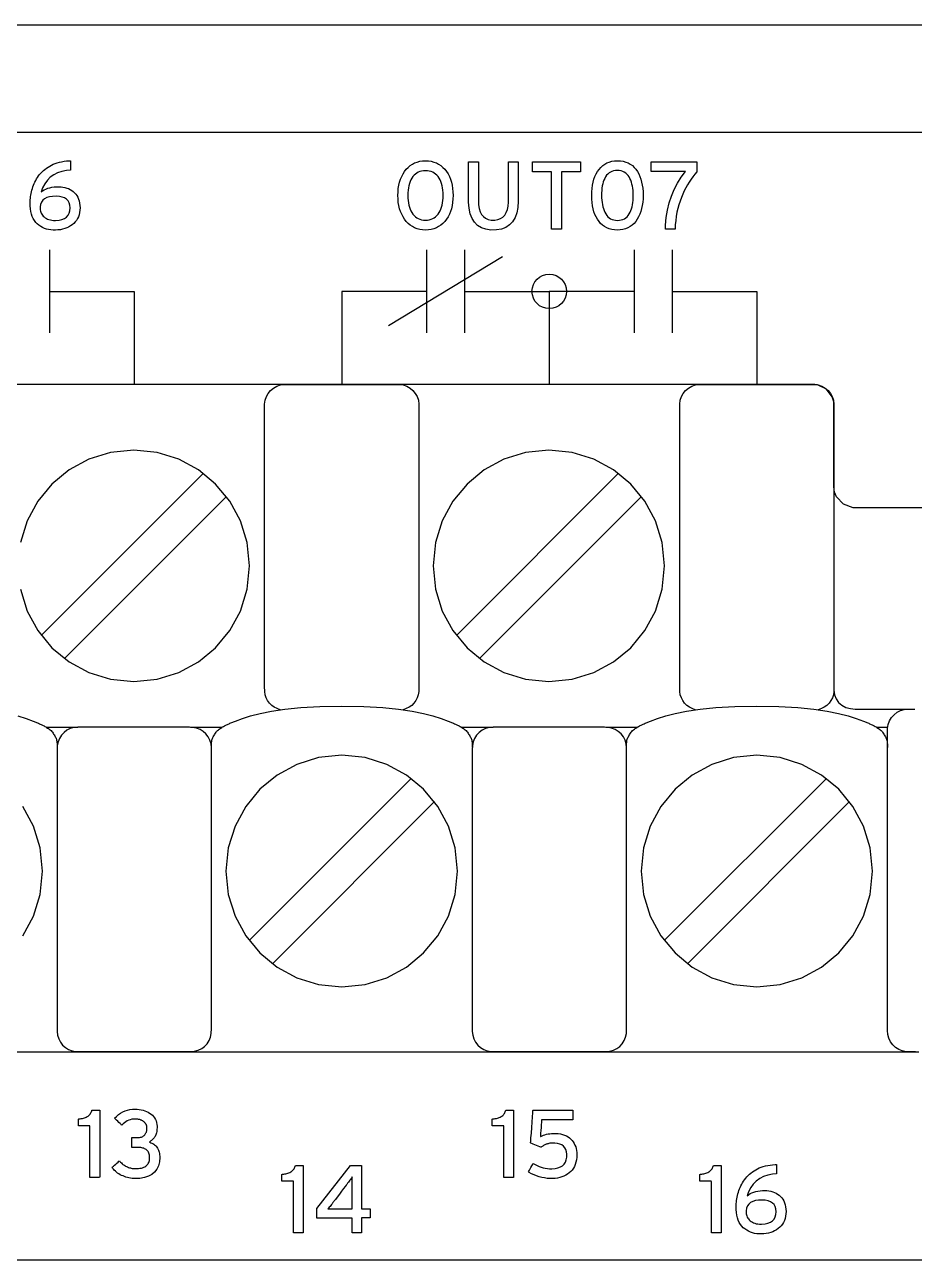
# Model space of a CAD drawing. Extents: x 1 to 47.7, y 0.2 to 35.
# Drawn here: x 30.313 to 31.599, y 13.33 to 15.115 of the extents above; entities that cross this region are included whole.
import ezdxf

# ---------------------------------------------------------------- set-up
doc = ezdxf.new("R2010")
doc.units = 0
doc.header["$MEASUREMENT"] = 0
doc.layers.add('8_0_____DWG', color=7, linetype='CONTINUOUS')

msp = doc.modelspace()

# ---------------------------------------------------------------- linework, layer by layer
at = {"layer": '8_0_____DWG'}
for points in [[(29.0528, 15.1152), (29.1313, 15.1152), (29.2105, 15.1152), (29.2904, 15.1152), (29.371, 15.1152), (29.4523, 15.1152), (29.5343, 15.1152), (29.617, 15.1152), (29.7003, 15.1152), (29.7842, 15.1152), (29.8687, 15.1152), (29.9539, 15.1152), (30.0397, 15.1152), (30.126, 15.1152), (30.2129, 15.1152), (30.3004, 15.1152), (30.3884, 15.1152), (30.5661, 15.1152), (30.7458, 15.1152), (30.9275, 15.1152), (31.111, 15.1152), (31.2963, 15.1152), (31.4833, 15.1152), (31.6718, 15.1152)], [(28.9854, 14.9598), (29.0998, 14.9598), (29.2156, 14.9598), (29.3328, 14.9598), (29.4512, 14.9598), (29.5708, 14.9598), (29.6916, 14.9598), (29.8135, 14.9598), (29.9364, 14.9598), (30.0602, 14.9598), (30.3105, 14.9598), (30.5639, 14.9598), (30.8198, 14.9598), (31.0777, 14.9598), (31.3372, 14.9598), (31.8587, 14.9598)], [(31.0884, 14.9028), (31.0884, 14.8199), (31.0743, 14.8199), (31.0743, 14.9028), (31.0469, 14.9028), (31.0469, 14.9171), (31.1159, 14.9171), (31.1159, 14.9028), (31.0884, 14.9028)], [(30.3484, 14.7899), (30.3484, 14.6699)], [(30.8934, 14.7899), (30.8934, 14.6699)], [(30.9484, 14.7899), (30.9484, 14.6699)], [(31.1934, 14.7899), (31.1934, 14.6699)], [(31.2484, 14.7899), (31.2484, 14.6699)], [(31.0034, 14.7799), (30.8384, 14.6799)], [(30.3484, 14.7299), (30.4709, 14.7299), (30.4709, 14.5953)], [(30.8934, 14.7299), (30.7709, 14.7299), (30.7709, 14.5953)], [(30.9484, 14.7299), (31.0709, 14.7299), (31.0709, 14.5953)], [(31.1934, 14.7299), (31.0709, 14.7299), (31.0709, 14.5953)], [(31.2484, 14.7299), (31.3709, 14.7299), (31.3709, 14.5953)], [(31.4823, 14.4473), (31.4823, 14.4493), (31.4823, 14.455), (31.4823, 14.4638), (31.4823, 14.4748), (31.4823, 14.5284), (31.4823, 14.5515), (31.4823, 14.5596), (31.4823, 14.5647), (31.482, 14.5705), (31.48, 14.5774), (31.4714, 14.5886), (31.4584, 14.5947), (31.4547, 14.5952), (31.4527, 14.5953), (31.4503, 14.5953), (31.4456, 14.5953), (31.4381, 14.5953), (31.4279, 14.5953), (31.4151, 14.5953), (31.3998, 14.5953), (31.3819, 14.5953), (31.3616, 14.5953), (31.339, 14.5953), (31.3139, 14.5953), (31.2866, 14.5953), (31.2571, 14.5953), (31.2254, 14.5953), (31.1916, 14.5953), (31.1557, 14.5953), (31.1178, 14.5953), (31.078, 14.5953), (30.9927, 14.5953), (30.9003, 14.5953), (30.8012, 14.5953), (30.6958, 14.5953), (30.5847, 14.5953), (30.4683, 14.5953), (30.3469, 14.5953), (30.2211, 14.5953)], [(30.6819, 14.1254), (30.6775, 14.1269), (30.6734, 14.1291), (30.6697, 14.1317), (30.6665, 14.1349), (30.6638, 14.1386), (30.6618, 14.1426), (30.6603, 14.147), (30.6596, 14.1516), (30.6595, 14.1591), (30.6595, 14.1913), (30.6595, 14.2454), (30.6595, 14.3131), (30.6595, 14.3861), (30.6595, 14.4561), (30.6595, 14.5149), (30.6595, 14.5543), (30.6595, 14.567), (30.6602, 14.5726), (30.662, 14.5778), (30.6646, 14.5825), (30.668, 14.5866), (30.6722, 14.5901), (30.677, 14.5927), (30.6822, 14.5946), (30.6879, 14.5954), (30.6928, 14.5954), (30.707, 14.5954), (30.7293, 14.5954), (30.7565, 14.5954), (30.7854, 14.5954), (30.8126, 14.5954), (30.8349, 14.5954), (30.8491, 14.5954), (30.8541, 14.5954), (30.8597, 14.5946), (30.865, 14.5927), (30.8697, 14.5901), (30.8739, 14.5866), (30.8773, 14.5825), (30.8799, 14.5778), (30.8817, 14.5726), (30.8824, 14.567), (30.8824, 14.5543), (30.8824, 14.5149), (30.8824, 14.4561), (30.8824, 14.3861), (30.8824, 14.3131), (30.8824, 14.2454), (30.8824, 14.1913), (30.8824, 14.1591), (30.8823, 14.1516), (30.8816, 14.1469), (30.8801, 14.1426), (30.878, 14.1385), (30.8753, 14.1349), (30.8721, 14.1317), (30.8683, 14.129), (30.8642, 14.1269), (30.8597, 14.1254)], [(31.2819, 14.1254), (31.2775, 14.1269), (31.2734, 14.1291), (31.2697, 14.1317), (31.2665, 14.1349), (31.2638, 14.1386), (31.2618, 14.1426), (31.2603, 14.147), (31.2596, 14.1516), (31.2595, 14.1591), (31.2595, 14.1913), (31.2595, 14.2454), (31.2595, 14.3131), (31.2595, 14.3861), (31.2595, 14.4561), (31.2595, 14.5149), (31.2595, 14.5543), (31.2595, 14.567), (31.2602, 14.5726), (31.262, 14.5778), (31.2646, 14.5825), (31.268, 14.5866), (31.2722, 14.5901), (31.277, 14.5927), (31.2822, 14.5946), (31.2879, 14.5954), (31.2928, 14.5954), (31.307, 14.5954), (31.3293, 14.5954), (31.3565, 14.5954), (31.3854, 14.5954), (31.4126, 14.5954), (31.4349, 14.5954), (31.4491, 14.5954), (31.4541, 14.5954), (31.4597, 14.5946), (31.465, 14.5927), (31.4697, 14.5901), (31.4739, 14.5866), (31.4773, 14.5825), (31.4799, 14.5778), (31.4817, 14.5726), (31.4824, 14.567), (31.4824, 14.5543), (31.4824, 14.5149), (31.4824, 14.4561), (31.4824, 14.3861), (31.4824, 14.3131), (31.4824, 14.2454), (31.4824, 14.1913), (31.4824, 14.1591), (31.4823, 14.1516), (31.4816, 14.1469), (31.4801, 14.1426), (31.478, 14.1385), (31.4753, 14.1349), (31.4721, 14.1317), (31.4683, 14.129), (31.4642, 14.1269), (31.4597, 14.1254)], [(30.3064, 14.2994), (30.3162, 14.268), (30.3316, 14.2396), (30.352, 14.2149), (30.3768, 14.1945), (30.4052, 14.1791), (30.4367, 14.1694), (30.4704, 14.166), (30.5041, 14.1694), (30.5355, 14.1791), (30.5639, 14.1945), (30.5887, 14.2149), (30.6091, 14.2396), (30.6245, 14.268), (30.6343, 14.2994), (30.6377, 14.3331), (30.6343, 14.3668), (30.6245, 14.3982), (30.6091, 14.4266), (30.5887, 14.4514), (30.5639, 14.4719), (30.5355, 14.4873), (30.5041, 14.4971), (30.4704, 14.5005), (30.4367, 14.4971), (30.4052, 14.4873), (30.3768, 14.4719), (30.352, 14.4514), (30.3316, 14.4266), (30.3162, 14.3982), (30.3064, 14.3668)], [(30.3366, 14.2328), (30.5709, 14.4671)], [(30.9366, 14.2328), (31.1709, 14.4671)], [(31.6475, 14.4171), (31.5949, 14.4171), (31.5703, 14.4171), (31.5486, 14.4171), (31.531, 14.4171), (31.5188, 14.4171), (31.5134, 14.4171), (31.5101, 14.4172), (31.496, 14.4222), (31.4861, 14.4329), (31.4834, 14.4397), (31.4824, 14.4473)], [(30.37, 14.1994), (30.6043, 14.4337)], [(30.97, 14.1994), (31.2043, 14.4337)], [(31.4824, 14.1537), (31.4832, 14.1469), (31.4855, 14.141), (31.4892, 14.1359), (31.4939, 14.1318), (31.4997, 14.1288), (31.5062, 14.127), (31.5133, 14.1263), (31.5175, 14.1263), (31.5284, 14.1263), (31.5433, 14.1263), (31.5596, 14.1263), (31.5745, 14.1263), (31.5855, 14.1263), (31.5897, 14.1263)], [(30.5825, 14.0708), (30.5825, 14.0723), (30.5826, 14.0738), (30.5826, 14.0754), (30.5827, 14.077), (30.5828, 14.0786), (30.583, 14.0801), (30.5832, 14.0815), (30.5835, 14.0827), (30.5839, 14.0838), (30.5845, 14.0851), (30.5852, 14.0863), (30.586, 14.0876), (30.5868, 14.0889), (30.5876, 14.0901), (30.5884, 14.0914), (30.5893, 14.0927), (30.5901, 14.0939), (30.5913, 14.0951), (30.5926, 14.0961), (30.5939, 14.0971), (30.5951, 14.0981), (30.5964, 14.0989), (30.5976, 14.0997), (30.5988, 14.1005), (30.6001, 14.1012), (30.6013, 14.1019), (30.6025, 14.1025), (30.6036, 14.103), (30.6046, 14.1036), (30.6057, 14.1041), (30.6068, 14.1046), (30.608, 14.1051), (30.6093, 14.1057), (30.6108, 14.1063), (30.6172, 14.1088), (30.6274, 14.1126), (30.6392, 14.1164), (30.653, 14.1201), (30.6694, 14.1234), (30.6889, 14.1263), (30.7119, 14.1286), (30.7391, 14.13), (30.771, 14.1306), (30.8029, 14.13), (30.8301, 14.1286), (30.8531, 14.1263), (30.8726, 14.1234), (30.889, 14.1201), (30.9028, 14.1164), (30.9146, 14.1126), (30.9248, 14.1088), (30.9312, 14.1063), (30.9327, 14.1057), (30.934, 14.1051), (30.9352, 14.1046), (30.9363, 14.1041), (30.9374, 14.1036), (30.9384, 14.103), (30.9395, 14.1025), (30.9407, 14.1019), (30.9419, 14.1012), (30.9432, 14.1005), (30.9444, 14.0997), (30.9456, 14.0989), (30.9469, 14.0981), (30.9481, 14.0971), (30.9494, 14.0961), (30.9507, 14.0951), (30.9519, 14.0939), (30.9527, 14.0927), (30.9536, 14.0914), (30.9544, 14.0901), (30.9552, 14.0889), (30.956, 14.0876), (30.9568, 14.0863), (30.9575, 14.0851), (30.9581, 14.0838), (30.9585, 14.0827), (30.9588, 14.0815), (30.9591, 14.0801), (30.9593, 14.0786), (30.9594, 14.077), (30.9596, 14.0754), (30.9596, 14.0738), (30.9597, 14.0723), (30.9597, 14.0708)], [(31.1825, 14.0708), (31.1825, 14.0723), (31.1826, 14.0738), (31.1826, 14.0754), (31.1827, 14.077), (31.1828, 14.0786), (31.183, 14.0801), (31.1832, 14.0815), (31.1835, 14.0827), (31.1839, 14.0838), (31.1845, 14.0851), (31.1852, 14.0863), (31.186, 14.0876), (31.1868, 14.0889), (31.1876, 14.0901), (31.1884, 14.0914), (31.1893, 14.0927), (31.1901, 14.0939), (31.1913, 14.0951), (31.1926, 14.0961), (31.1939, 14.0971), (31.1951, 14.0981), (31.1964, 14.0989), (31.1976, 14.0997), (31.1989, 14.1005), (31.2001, 14.1012), (31.2013, 14.1019), (31.2025, 14.1025), (31.2036, 14.103), (31.2046, 14.1036), (31.2057, 14.1041), (31.2068, 14.1046), (31.208, 14.1051), (31.2093, 14.1057), (31.2108, 14.1063), (31.2172, 14.1088), (31.2274, 14.1126), (31.2392, 14.1164), (31.253, 14.1201), (31.2694, 14.1234), (31.2889, 14.1263), (31.3119, 14.1286), (31.3391, 14.13), (31.371, 14.1306), (31.4029, 14.13), (31.4301, 14.1286), (31.4531, 14.1263), (31.4726, 14.1234), (31.489, 14.1201), (31.5028, 14.1164), (31.5146, 14.1126), (31.5249, 14.1088), (31.5312, 14.1063), (31.5327, 14.1057), (31.534, 14.1051), (31.5352, 14.1046), (31.5363, 14.1041), (31.5374, 14.1036), (31.5384, 14.103), (31.5395, 14.1025), (31.5407, 14.1019), (31.5419, 14.1012), (31.5432, 14.1005), (31.5444, 14.0997), (31.5456, 14.0989), (31.5469, 14.0981), (31.5481, 14.0971), (31.5494, 14.0961), (31.5507, 14.0951), (31.5519, 14.0939), (31.5527, 14.0927), (31.5536, 14.0914), (31.5544, 14.0901), (31.5552, 14.0889), (31.556, 14.0876), (31.5568, 14.0863), (31.5575, 14.0851), (31.5581, 14.0838), (31.5585, 14.0827), (31.5588, 14.0815), (31.5591, 14.0801), (31.5593, 14.0786), (31.5594, 14.077), (31.5596, 14.0754), (31.5596, 14.0738), (31.5597, 14.0723), (31.5597, 14.0708)], [(31.6003, 13.6311), (31.5985, 13.6311), (31.5964, 13.6311), (31.5942, 13.6311), (31.5922, 13.6311), (31.5907, 13.6311), (31.5898, 13.6311), (31.5868, 13.6312), (31.5812, 13.6323), (31.5761, 13.6344), (31.5715, 13.6374), (31.5675, 13.6411), (31.5642, 13.6456), (31.5618, 13.6506), (31.5602, 13.6561), (31.5597, 13.662), (31.5597, 13.6786), (31.5597, 13.7227), (31.5597, 13.7859), (31.5597, 13.8596), (31.5597, 13.9355), (31.5597, 14.005), (31.5597, 14.0597), (31.5597, 14.0911), (31.5598, 14.0984), (31.5609, 14.1041), (31.5629, 14.1094), (31.5658, 14.1141), (31.5694, 14.1182), (31.5737, 14.1216), (31.5786, 14.1242), (31.584, 14.1258), (31.5897, 14.1263), (31.5901, 14.1263), (31.5914, 14.1263), (31.5932, 14.1263), (31.5953, 14.1263), (31.5975, 14.1263), (31.5995, 14.1263)], [(30.3028, 14.1164), (30.3146, 14.1126), (30.3248, 14.1088), (30.3312, 14.1063), (30.3327, 14.1057), (30.334, 14.1051), (30.3352, 14.1046), (30.3363, 14.1041), (30.3374, 14.1036), (30.3384, 14.103), (30.3395, 14.1025), (30.3407, 14.1019), (30.3419, 14.1012), (30.3431, 14.1005), (30.3444, 14.0997), (30.3456, 14.0989), (30.3469, 14.0981), (30.3481, 14.0971), (30.3494, 14.0961), (30.3507, 14.0951), (30.3519, 14.0939), (30.3527, 14.0927), (30.3536, 14.0914), (30.3544, 14.0901), (30.3552, 14.0889), (30.356, 14.0876), (30.3568, 14.0863), (30.3575, 14.0851), (30.3581, 14.0838), (30.3585, 14.0827), (30.3588, 14.0815), (30.3591, 14.0801), (30.3593, 14.0786), (30.3594, 14.077), (30.3595, 14.0754), (30.3596, 14.0738), (30.3597, 14.0723), (30.3597, 14.0708)], [(30.3441, 14.1), (30.3897, 14.1)], [(30.5525, 14.1), (30.5981, 14.1)], [(30.9441, 14.1), (30.9897, 14.1)], [(31.1525, 14.1), (31.1981, 14.1)], [(31.5439, 14.1), (31.5597, 14.1)], [(30.6372, 13.7918), (30.8715, 14.0261)], [(31.2372, 13.7918), (31.4715, 14.0261)], [(30.3098, 13.7986), (30.3252, 13.827), (30.3349, 13.8584), (30.3383, 13.8921), (30.3349, 13.9258), (30.3252, 13.9572), (30.3098, 13.9856)], [(30.6707, 13.7584), (30.9049, 13.9927)], [(31.2707, 13.7584), (31.5049, 13.9927)], [(28.9885, 13.6311), (29.2798, 13.6311), (29.5711, 13.6311), (29.8589, 13.6311), (30.0003, 13.6311), (30.1395, 13.6311), (30.276, 13.6311), (30.4094, 13.6311), (30.5393, 13.6311), (30.6651, 13.6311), (30.7865, 13.6311), (30.9029, 13.6311), (31.0141, 13.6311), (31.1194, 13.6311), (31.2185, 13.6311), (31.311, 13.6311), (31.3963, 13.6311), (31.4361, 13.6311), (31.474, 13.6311), (31.5099, 13.6311), (31.5437, 13.6311), (31.5754, 13.6311), (31.605, 13.6311)], [(30.7995, 13.3913), (30.7995, 13.3694), (30.7858, 13.3694), (30.7858, 13.3908), (30.7349, 13.3908), (30.7349, 13.4047), (30.7834, 13.4666), (30.7995, 13.4666), (30.7995, 13.4041), (30.812, 13.4041), (30.812, 13.3913), (30.7995, 13.3913)], [(31.8587, 13.3298), (31.3372, 13.3298), (31.0777, 13.3298), (30.8198, 13.3298), (30.5639, 13.3298), (30.3105, 13.3298), (30.0602, 13.3298), (29.9364, 13.3298), (29.8135, 13.3298), (29.6916, 13.3298), (29.5708, 13.3298), (29.4512, 13.3298), (29.3328, 13.3298), (29.2156, 13.3298), (29.0998, 13.3298), (28.9854, 13.3298)]]:
    msp.add_lwpolyline(points, dxfattribs=at)
for points in [[(30.3927, 14.8507), (30.3925, 14.8472), (30.392, 14.8438), (30.3913, 14.8407), (30.3903, 14.8378), (30.389, 14.835), (30.3875, 14.8325), (30.3857, 14.8302), (30.3837, 14.828), (30.3813, 14.8261), (30.3789, 14.8244), (30.3762, 14.8228), (30.3734, 14.8215), (30.3705, 14.8205), (30.3674, 14.8196), (30.3642, 14.819), (30.3608, 14.8186), (30.3572, 14.8184), (30.3537, 14.8184), (30.3504, 14.8187), (30.3472, 14.8192), (30.3442, 14.8199), (30.3412, 14.8209), (30.3385, 14.8222), (30.3358, 14.8237), (30.3333, 14.8254), (30.3309, 14.8274), (30.3287, 14.8296), (30.3268, 14.8322), (30.3251, 14.835), (30.3236, 14.8381), (30.3225, 14.8415), (30.3215, 14.8453), (30.3209, 14.8493), (30.3205, 14.8536), (30.3205, 14.8576), (30.3205, 14.8599), (30.3206, 14.8622), (30.3209, 14.8645), (30.3212, 14.8668), (30.3215, 14.8691), (30.322, 14.8715), (30.3225, 14.8739), (30.3231, 14.8763), (30.3238, 14.8787), (30.3246, 14.881), (30.3254, 14.8834), (30.3264, 14.8857), (30.3275, 14.8879), (30.3286, 14.8902), (30.3299, 14.8924), (30.3313, 14.8945), (30.3327, 14.8967), (30.3343, 14.8988), (30.3361, 14.9008), (30.3379, 14.9027), (30.3399, 14.9045), (30.3419, 14.9062), (30.3441, 14.9079), (30.3464, 14.9095), (30.3488, 14.9109), (30.3513, 14.9123), (30.354, 14.9136), (30.3568, 14.9148), (30.3598, 14.9157), (30.3629, 14.9166), (30.3661, 14.9173), (30.3695, 14.9179), (30.3731, 14.9183), (30.3768, 14.9186), (30.3788, 14.9185), (30.3788, 14.9176), (30.3788, 14.916), (30.3788, 14.9139), (30.3788, 14.9115), (30.3788, 14.9092), (30.3788, 14.9072), (30.3788, 14.9057), (30.3788, 14.905), (30.3732, 14.9045), (30.3664, 14.9032), (30.3602, 14.9012), (30.3546, 14.8984), (30.3497, 14.8948), (30.3454, 14.8904), (30.3417, 14.8853), (30.3386, 14.8794), (30.3364, 14.8734), (30.3385, 14.8751), (30.3409, 14.8765), (30.3434, 14.8778), (30.3461, 14.8789), (30.349, 14.8797), (30.352, 14.8804), (30.3553, 14.8808), (30.3588, 14.881), (30.3622, 14.881), (30.3652, 14.8809), (30.368, 14.8805), (30.3708, 14.88), (30.3734, 14.8792), (30.3759, 14.8783), (30.3783, 14.8771), (30.3806, 14.8758), (30.3828, 14.8743), (30.3848, 14.8725), (30.3866, 14.8705), (30.3881, 14.8683), (30.3895, 14.8659), (30.3906, 14.8633), (30.3914, 14.8605), (30.3921, 14.8574), (30.3925, 14.8542)], [(30.9318, 14.8685), (30.9317, 14.8634), (30.9312, 14.8584), (30.9305, 14.8538), (30.9294, 14.8493), (30.9281, 14.8452), (30.9265, 14.8412), (30.9246, 14.8376), (30.9224, 14.8341), (30.9199, 14.8309), (30.9172, 14.8281), (30.9142, 14.8255), (30.911, 14.8234), (30.9077, 14.8216), (30.904, 14.8203), (30.9002, 14.8192), (30.8962, 14.8186), (30.8919, 14.8183), (30.8877, 14.8186), (30.8837, 14.8192), (30.8799, 14.8203), (30.8763, 14.8216), (30.873, 14.8234), (30.8698, 14.8255), (30.8669, 14.8281), (30.8643, 14.8309), (30.8618, 14.8341), (30.8595, 14.8376), (30.8576, 14.8412), (30.8559, 14.8452), (30.8546, 14.8493), (30.8535, 14.8538), (30.8527, 14.8584), (30.8523, 14.8634), (30.8521, 14.8685), (30.8523, 14.8737), (30.8527, 14.8786), (30.8535, 14.8833), (30.8546, 14.8878), (30.8559, 14.892), (30.8576, 14.8959), (30.8595, 14.8996), (30.8618, 14.9031), (30.8643, 14.9063), (30.8669, 14.9091), (30.8698, 14.9116), (30.873, 14.9137), (30.8763, 14.9154), (30.8799, 14.9168), (30.8837, 14.9178), (30.8877, 14.9184), (30.8919, 14.9186), (30.8962, 14.9184), (30.9002, 14.9178), (30.904, 14.9168), (30.9077, 14.9154), (30.911, 14.9137), (30.9142, 14.9116), (30.9172, 14.9091), (30.9199, 14.9063), (30.9224, 14.9031), (30.9246, 14.8996), (30.9265, 14.8959), (30.9281, 14.892), (30.9294, 14.8878), (30.9305, 14.8833), (30.9312, 14.8786), (30.9317, 14.8737)], [(31.0259, 14.8604), (31.0253, 14.8513), (31.0238, 14.8433), (31.0214, 14.8364), (31.0179, 14.8306), (31.0135, 14.8259), (31.0082, 14.8224), (31.0018, 14.8199), (30.9946, 14.8186), (30.9865, 14.8185), (30.9792, 14.8196), (30.9728, 14.8219), (30.9674, 14.8253), (30.9629, 14.8297), (30.9593, 14.8353), (30.9567, 14.842), (30.9551, 14.8499), (30.9544, 14.8588), (30.9544, 14.8621), (30.9544, 14.8671), (30.9544, 14.8748), (30.9544, 14.884), (30.9544, 14.8938), (30.9544, 14.903), (30.9544, 14.9107), (30.9544, 14.9157), (30.9544, 14.9171), (30.9551, 14.9171), (30.9567, 14.9171), (30.9588, 14.9171), (30.9612, 14.9171), (30.9636, 14.9171), (30.9658, 14.9171), (30.9675, 14.9171), (30.9684, 14.9171), (30.9685, 14.9163), (30.9685, 14.912), (30.9685, 14.9048), (30.9685, 14.8959), (30.9685, 14.8862), (30.9685, 14.8768), (30.9685, 14.8688), (30.9685, 14.8632), (30.9685, 14.8611), (30.9688, 14.8549), (30.9696, 14.8495), (30.9711, 14.8449), (30.9731, 14.841), (30.9757, 14.8379), (30.9789, 14.8355), (30.9827, 14.8339), (30.9871, 14.833), (30.992, 14.8329), (30.9966, 14.8336), (31.0005, 14.8351), (31.0039, 14.8372), (31.0067, 14.8401), (31.0088, 14.8437), (31.0104, 14.848), (31.0114, 14.8531), (31.0118, 14.8589), (31.0118, 14.8615), (31.0118, 14.8666), (31.0118, 14.8743), (31.0118, 14.8837), (31.0118, 14.8936), (31.0118, 14.9029), (31.0118, 14.9106), (31.0118, 14.9157), (31.0118, 14.9171), (31.0125, 14.9171), (31.0141, 14.9171), (31.0162, 14.9171), (31.0186, 14.9171), (31.021, 14.9171), (31.0232, 14.9171), (31.0249, 14.9171), (31.0258, 14.9171), (31.0259, 14.9163), (31.0259, 14.9119), (31.0259, 14.9047), (31.0259, 14.8956), (31.0259, 14.8858), (31.0259, 14.8763), (31.0259, 14.8682), (31.0259, 14.8625)], [(31.2065, 14.8687), (31.2064, 14.8635), (31.206, 14.8586), (31.2053, 14.8539), (31.2044, 14.8495), (31.2032, 14.8453), (31.2018, 14.8414), (31.2001, 14.8376), (31.1982, 14.8342), (31.196, 14.8309), (31.1935, 14.8281), (31.1908, 14.8255), (31.1878, 14.8234), (31.1846, 14.8216), (31.1811, 14.8203), (31.1774, 14.8192), (31.1734, 14.8186), (31.1692, 14.8183), (31.1651, 14.8186), (31.1612, 14.8192), (31.1575, 14.8202), (31.1541, 14.8216), (31.1509, 14.8234), (31.1479, 14.8255), (31.1452, 14.828), (31.1428, 14.8308), (31.1406, 14.834), (31.1386, 14.8374), (31.1369, 14.8411), (31.1355, 14.845), (31.1343, 14.8492), (31.1334, 14.8536), (31.1328, 14.8583), (31.1324, 14.8632), (31.1322, 14.8684), (31.1324, 14.8736), (31.1328, 14.8785), (31.1334, 14.8832), (31.1344, 14.8876), (31.1355, 14.8918), (31.137, 14.8958), (31.1387, 14.8995), (31.1407, 14.903), (31.1429, 14.9062), (31.1454, 14.9091), (31.1481, 14.9116), (31.1511, 14.9137), (31.1543, 14.9155), (31.1577, 14.9168), (31.1614, 14.9178), (31.1653, 14.9184), (31.1695, 14.9186), (31.1737, 14.9184), (31.1777, 14.9178), (31.1814, 14.9168), (31.1848, 14.9154), (31.188, 14.9137), (31.191, 14.9116), (31.1937, 14.9091), (31.1961, 14.9063), (31.1983, 14.9031), (31.2002, 14.8997), (31.2019, 14.896), (31.2033, 14.8921), (31.2044, 14.8879), (31.2053, 14.8834), (31.206, 14.8788), (31.2064, 14.8738)], [(31.2841, 14.9024), (31.2812, 14.8991), (31.2785, 14.8955), (31.2758, 14.8918), (31.2732, 14.8879), (31.2707, 14.8838), (31.2684, 14.8795), (31.2661, 14.8751), (31.2639, 14.8704), (31.2618, 14.8655), (31.2599, 14.8604), (31.2582, 14.8551), (31.2568, 14.8497), (31.2555, 14.8441), (31.2545, 14.8383), (31.2537, 14.8323), (31.2531, 14.8262), (31.2528, 14.8199), (31.2522, 14.8199), (31.2508, 14.8199), (31.2487, 14.8199), (31.2463, 14.8199), (31.2438, 14.8199), (31.2415, 14.8199), (31.2397, 14.8199), (31.2387, 14.8199), (31.2388, 14.8256), (31.2399, 14.8367), (31.2418, 14.8474), (31.2443, 14.8577), (31.2476, 14.8676), (31.2515, 14.8771), (31.2562, 14.8861), (31.2616, 14.8948), (31.2677, 14.903), (31.2658, 14.903), (31.2608, 14.903), (31.2536, 14.903), (31.2452, 14.903), (31.2365, 14.903), (31.2286, 14.903), (31.2224, 14.903), (31.2188, 14.903), (31.2183, 14.9031), (31.2183, 14.9041), (31.2183, 14.9059), (31.2183, 14.9082), (31.2183, 14.9107), (31.2183, 14.9131), (31.2183, 14.9151), (31.2183, 14.9165), (31.2183, 14.9171), (31.2209, 14.9171), (31.2276, 14.9171), (31.2371, 14.9171), (31.2483, 14.9171), (31.2598, 14.9171), (31.2704, 14.9171), (31.2787, 14.9171), (31.2835, 14.9171), (31.2841, 14.9169), (31.2841, 14.9159), (31.2841, 14.914), (31.2841, 14.9117), (31.2841, 14.9091), (31.2841, 14.9066), (31.2841, 14.9044), (31.2841, 14.9029)], [(30.9175, 14.8685), (30.9174, 14.8723), (30.9171, 14.876), (30.9167, 14.8794), (30.916, 14.8826), (30.9152, 14.8856), (30.9143, 14.8885), (30.9131, 14.8911), (30.9118, 14.8935), (30.9102, 14.8958), (30.9085, 14.8977), (30.9067, 14.8994), (30.9046, 14.9008), (30.9024, 14.902), (30.9, 14.9029), (30.8975, 14.9036), (30.8948, 14.904), (30.8919, 14.9041), (30.8891, 14.904), (30.8864, 14.9036), (30.8839, 14.9029), (30.8816, 14.902), (30.8794, 14.9008), (30.8774, 14.8994), (30.8755, 14.8977), (30.8738, 14.8958), (30.8723, 14.8935), (30.8709, 14.8911), (30.8697, 14.8885), (30.8687, 14.8856), (30.8679, 14.8826), (30.8673, 14.8794), (30.8668, 14.876), (30.8666, 14.8723), (30.8665, 14.8685), (30.8666, 14.8648), (30.8668, 14.8612), (30.8673, 14.8578), (30.8679, 14.8546), (30.8687, 14.8516), (30.8697, 14.8488), (30.8709, 14.8462), (30.8723, 14.8438), (30.8738, 14.8415), (30.8755, 14.8395), (30.8774, 14.8377), (30.8794, 14.8362), (30.8816, 14.835), (30.8839, 14.8341), (30.8864, 14.8334), (30.8891, 14.833), (30.8919, 14.8328), (30.8948, 14.833), (30.8975, 14.8334), (30.9, 14.8341), (30.9024, 14.835), (30.9046, 14.8362), (30.9067, 14.8377), (30.9085, 14.8395), (30.9102, 14.8415), (30.9118, 14.8438), (30.9131, 14.8462), (30.9143, 14.8488), (30.9152, 14.8516), (30.916, 14.8546), (30.9167, 14.8578), (30.9171, 14.8612), (30.9174, 14.8648)], [(31.1923, 14.8684), (31.1922, 14.872), (31.192, 14.8755), (31.1916, 14.8788), (31.1911, 14.8819), (31.1904, 14.885), (31.1896, 14.8878), (31.1887, 14.8905), (31.1876, 14.8931), (31.1863, 14.8954), (31.1849, 14.8975), (31.1832, 14.8994), (31.1814, 14.9009), (31.1793, 14.9022), (31.1771, 14.9032), (31.1747, 14.9039), (31.1721, 14.9044), (31.1692, 14.9045), (31.1665, 14.9044), (31.1639, 14.9039), (31.1615, 14.9032), (31.1593, 14.9022), (31.1573, 14.901), (31.1555, 14.8994), (31.1538, 14.8976), (31.1524, 14.8956), (31.1511, 14.8932), (31.15, 14.8907), (31.149, 14.8881), (31.1482, 14.8852), (31.1476, 14.8823), (31.1471, 14.8791), (31.1467, 14.8758), (31.1465, 14.8723), (31.1465, 14.8687), (31.1466, 14.8651), (31.1468, 14.8616), (31.1472, 14.8583), (31.1477, 14.8552), (31.1484, 14.8522), (31.1492, 14.8494), (31.1502, 14.8467), (31.1514, 14.8442), (31.1527, 14.8418), (31.1541, 14.8397), (31.1558, 14.8378), (31.1576, 14.8362), (31.1596, 14.8349), (31.1618, 14.8338), (31.1642, 14.8331), (31.1667, 14.8326), (31.1695, 14.8324), (31.1723, 14.8326), (31.1749, 14.8331), (31.1773, 14.8338), (31.1796, 14.8348), (31.1816, 14.8361), (31.1834, 14.8377), (31.1851, 14.8396), (31.1865, 14.8417), (31.1877, 14.8441), (31.1888, 14.8466), (31.1897, 14.8492), (31.1905, 14.852), (31.1911, 14.855), (31.1916, 14.8581), (31.192, 14.8614), (31.1922, 14.8648)], [(30.3784, 14.8505), (30.3781, 14.8544), (30.3771, 14.8577), (30.3754, 14.8606), (30.3732, 14.863), (30.3704, 14.8649), (30.3669, 14.8662), (30.3628, 14.867), (30.3581, 14.8674), (30.353, 14.8672), (30.3485, 14.8666), (30.3446, 14.8654), (30.3414, 14.8637), (30.3388, 14.8615), (30.3369, 14.8588), (30.3356, 14.8556), (30.3349, 14.8519), (30.3348, 14.8492), (30.335, 14.8475), (30.3354, 14.8458), (30.3359, 14.8442), (30.3366, 14.8427), (30.3374, 14.8413), (30.3384, 14.8399), (30.3396, 14.8386), (30.3409, 14.8374), (30.3424, 14.8362), (30.344, 14.8352), (30.3458, 14.8344), (30.3477, 14.8337), (30.3498, 14.8331), (30.352, 14.8327), (30.3543, 14.8325), (30.3574, 14.8325), (30.3623, 14.8329), (30.3665, 14.8338), (30.3701, 14.8353), (30.3731, 14.8373), (30.3754, 14.8398), (30.3771, 14.8428), (30.3781, 14.8464)], [(31.0959, 14.7299), (31.0954, 14.7249), (31.094, 14.7202), (31.0917, 14.7159), (31.0886, 14.7122), (31.0849, 14.7092), (31.0807, 14.7069), (31.076, 14.7054), (31.0709, 14.7049), (31.0659, 14.7054), (31.0612, 14.7069), (31.057, 14.7092), (31.0533, 14.7122), (31.0502, 14.7159), (31.0479, 14.7202), (31.0465, 14.7249), (31.0459, 14.7299), (31.0465, 14.7349), (31.0479, 14.7396), (31.0502, 14.7439), (31.0533, 14.7476), (31.057, 14.7506), (31.0612, 14.7529), (31.0659, 14.7544), (31.0709, 14.7549), (31.076, 14.7544), (31.0807, 14.7529), (31.0849, 14.7506), (31.0886, 14.7476), (31.0917, 14.7439), (31.094, 14.7396), (31.0954, 14.7349)], [(30.903, 14.3331), (30.9064, 14.2994), (30.9162, 14.268), (30.9316, 14.2396), (30.952, 14.2149), (30.9768, 14.1945), (31.0052, 14.1791), (31.0367, 14.1694), (31.0704, 14.166), (31.1041, 14.1694), (31.1355, 14.1791), (31.1639, 14.1945), (31.1887, 14.2149), (31.2091, 14.2396), (31.2245, 14.268), (31.2343, 14.2994), (31.2377, 14.3331), (31.2343, 14.3668), (31.2245, 14.3982), (31.2091, 14.4266), (31.1887, 14.4514), (31.1639, 14.4719), (31.1355, 14.4873), (31.1041, 14.4971), (31.0704, 14.5005), (31.0367, 14.4971), (31.0052, 14.4873), (30.9768, 14.4719), (30.952, 14.4514), (30.9316, 14.4266), (30.9162, 14.3982), (30.9064, 14.3668)], [(30.5825, 14.0708), (30.582, 14.0763), (30.5804, 14.0815), (30.578, 14.0863), (30.5747, 14.0905), (30.5707, 14.0941), (30.5661, 14.0969), (30.561, 14.0989), (30.5554, 14.0999), (30.5509, 14.1), (30.5391, 14.1), (30.5186, 14.1), (30.4924, 14.1), (30.4639, 14.1), (30.4362, 14.1), (30.4125, 14.1), (30.3959, 14.1), (30.3897, 14.1), (30.384, 14.0995), (30.3786, 14.098), (30.3738, 14.0956), (30.3695, 14.0924), (30.3658, 14.0885), (30.3629, 14.084), (30.3609, 14.079), (30.3598, 14.0736), (30.3597, 14.0667), (30.3597, 14.037), (30.3597, 13.9852), (30.3597, 13.9194), (30.3597, 13.8476), (30.3597, 13.7778), (30.3597, 13.718), (30.3597, 13.6762), (30.3597, 13.6605), (30.3602, 13.6549), (30.3618, 13.6497), (30.3643, 13.645), (30.3675, 13.6408), (30.3715, 13.6372), (30.3761, 13.6344), (30.3813, 13.6324), (30.3868, 13.6314), (30.3913, 13.6313), (30.4031, 13.6313), (30.4237, 13.6313), (30.4498, 13.6313), (30.4783, 13.6313), (30.506, 13.6313), (30.5297, 13.6313), (30.5463, 13.6313), (30.5525, 13.6313), (30.5582, 13.6318), (30.5636, 13.6333), (30.5685, 13.6357), (30.5728, 13.6389), (30.5764, 13.6428), (30.5793, 13.6473), (30.5813, 13.6523), (30.5824, 13.6577), (30.5825, 13.6646), (30.5825, 13.6943), (30.5825, 13.7461), (30.5825, 13.8119), (30.5825, 13.8837), (30.5825, 13.9535), (30.5825, 14.0133), (30.5825, 14.0551)], [(31.1825, 14.0708), (31.182, 14.0763), (31.1804, 14.0815), (31.178, 14.0863), (31.1747, 14.0905), (31.1707, 14.0941), (31.1661, 14.0969), (31.161, 14.0989), (31.1554, 14.0999), (31.1509, 14.1), (31.1391, 14.1), (31.1186, 14.1), (31.0924, 14.1), (31.0639, 14.1), (31.0362, 14.1), (31.0125, 14.1), (30.9959, 14.1), (30.9897, 14.1), (30.984, 14.0995), (30.9787, 14.098), (30.9738, 14.0956), (30.9695, 14.0924), (30.9658, 14.0885), (30.9629, 14.084), (30.9609, 14.079), (30.9598, 14.0736), (30.9597, 14.0667), (30.9597, 14.037), (30.9597, 13.9852), (30.9597, 13.9194), (30.9597, 13.8476), (30.9597, 13.7778), (30.9597, 13.718), (30.9597, 13.6762), (30.9597, 13.6605), (30.9602, 13.6549), (30.9618, 13.6497), (30.9643, 13.645), (30.9675, 13.6408), (30.9715, 13.6372), (30.9761, 13.6344), (30.9813, 13.6324), (30.9868, 13.6314), (30.9913, 13.6313), (31.0031, 13.6313), (31.0237, 13.6313), (31.0498, 13.6313), (31.0783, 13.6313), (31.106, 13.6313), (31.1297, 13.6313), (31.1463, 13.6313), (31.1525, 13.6313), (31.1582, 13.6318), (31.1636, 13.6333), (31.1685, 13.6357), (31.1728, 13.6389), (31.1764, 13.6428), (31.1793, 13.6473), (31.1813, 13.6523), (31.1824, 13.6577), (31.1825, 13.6646), (31.1825, 13.6943), (31.1825, 13.7461), (31.1825, 13.8119), (31.1825, 13.8837), (31.1825, 13.9535), (31.1825, 14.0133), (31.1825, 14.0551)], [(30.6036, 13.8921), (30.607, 13.8584), (30.6168, 13.827), (30.6322, 13.7986), (30.6527, 13.7739), (30.6775, 13.7535), (30.7059, 13.7381), (30.7373, 13.7284), (30.7711, 13.725), (30.8048, 13.7284), (30.8362, 13.7381), (30.8646, 13.7535), (30.8893, 13.7739), (30.9098, 13.7986), (30.9252, 13.827), (30.9349, 13.8584), (30.9383, 13.8921), (30.9349, 13.9258), (30.9252, 13.9572), (30.9098, 13.9856), (30.8893, 14.0104), (30.8646, 14.0309), (30.8362, 14.0463), (30.8048, 14.0561), (30.7711, 14.0595), (30.7373, 14.0561), (30.7059, 14.0463), (30.6775, 14.0309), (30.6527, 14.0104), (30.6322, 13.9856), (30.6168, 13.9572), (30.607, 13.9258)], [(31.2037, 13.8921), (31.2071, 13.8584), (31.2168, 13.827), (31.2322, 13.7986), (31.2527, 13.7739), (31.2775, 13.7535), (31.3059, 13.7381), (31.3373, 13.7284), (31.3711, 13.725), (31.4048, 13.7284), (31.4362, 13.7381), (31.4646, 13.7535), (31.4893, 13.7739), (31.5098, 13.7986), (31.5252, 13.827), (31.5349, 13.8584), (31.5383, 13.8921), (31.5349, 13.9258), (31.5252, 13.9572), (31.5098, 13.9856), (31.4893, 14.0104), (31.4646, 14.0309), (31.4362, 14.0463), (31.4048, 14.0561), (31.3711, 14.0595), (31.3373, 14.0561), (31.3059, 14.0463), (31.2775, 14.0309), (31.2527, 14.0104), (31.2322, 13.9856), (31.2168, 13.9572), (31.2071, 13.9258)], [(30.407, 13.4495), (30.407, 13.4523), (30.407, 13.4599), (30.407, 13.4708), (30.407, 13.4835), (30.407, 13.4965), (30.407, 13.5085), (30.407, 13.5179), (30.407, 13.5233), (30.4068, 13.524), (30.4056, 13.524), (30.4035, 13.524), (30.4008, 13.524), (30.3979, 13.524), (30.395, 13.524), (30.3926, 13.524), (30.3909, 13.524), (30.3903, 13.524), (30.3903, 13.5244), (30.3903, 13.5254), (30.3903, 13.5269), (30.3903, 13.5286), (30.3903, 13.5303), (30.3903, 13.5319), (30.3903, 13.5332), (30.3903, 13.5339), (30.3911, 13.5341), (30.3928, 13.5343), (30.3945, 13.5346), (30.396, 13.5349), (30.3975, 13.5353), (30.399, 13.5357), (30.4004, 13.5363), (30.4017, 13.5368), (30.403, 13.5375), (30.4042, 13.5382), (30.4053, 13.539), (30.4062, 13.5399), (30.4071, 13.5409), (30.4079, 13.542), (30.4085, 13.5432), (30.409, 13.5445), (30.4095, 13.5459), (30.4098, 13.5467), (30.4106, 13.5467), (30.412, 13.5467), (30.4139, 13.5467), (30.4159, 13.5467), (30.4178, 13.5467), (30.4195, 13.5467), (30.4206, 13.5467), (30.4211, 13.5467), (30.4211, 13.5429), (30.4211, 13.533), (30.4211, 13.5189), (30.4211, 13.5023), (30.4211, 13.4853), (30.4211, 13.4697), (30.4211, 13.4575), (30.4211, 13.4504), (30.4209, 13.4495), (30.4199, 13.4495), (30.4181, 13.4495), (30.4159, 13.4495), (30.4134, 13.4495), (30.411, 13.4495), (30.4089, 13.4495), (30.4075, 13.4495)], [(30.508, 13.4783), (30.5074, 13.4719), (30.506, 13.4662), (30.5037, 13.4613), (30.5005, 13.4572), (30.4965, 13.4538), (30.4916, 13.4512), (30.4858, 13.4493), (30.4791, 13.4482), (30.4724, 13.4479), (30.4701, 13.448), (30.4678, 13.4482), (30.4656, 13.4485), (30.4634, 13.449), (30.4612, 13.4495), (30.459, 13.4501), (30.4569, 13.4508), (30.4548, 13.4516), (30.4527, 13.4525), (30.4507, 13.4535), (30.4488, 13.4547), (30.447, 13.4559), (30.4453, 13.4571), (30.4437, 13.4585), (30.4422, 13.4599), (30.4408, 13.4615), (30.4395, 13.4631), (30.4389, 13.4641), (30.4395, 13.4647), (30.4408, 13.4658), (30.4424, 13.4672), (30.4442, 13.4687), (30.446, 13.4703), (30.4476, 13.4717), (30.4488, 13.4728), (30.4495, 13.4734), (30.4502, 13.4727), (30.4512, 13.4715), (30.4524, 13.4704), (30.4535, 13.4694), (30.4547, 13.4684), (30.4559, 13.4675), (30.4572, 13.4667), (30.4585, 13.4659), (30.4598, 13.4653), (30.4612, 13.4646), (30.4626, 13.4641), (30.464, 13.4636), (30.4654, 13.4632), (30.4668, 13.4629), (30.4682, 13.4626), (30.4697, 13.4624), (30.4711, 13.4623), (30.4725, 13.4623), (30.4748, 13.4623), (30.4772, 13.4625), (30.4793, 13.4627), (30.4813, 13.4631), (30.4831, 13.4636), (30.4848, 13.4642), (30.4863, 13.4649), (30.4876, 13.4657), (30.4888, 13.4666), (30.4897, 13.4676), (30.4906, 13.4687), (30.4913, 13.4698), (30.492, 13.4711), (30.4925, 13.4724), (30.4929, 13.4738), (30.4932, 13.4753), (30.4933, 13.4769), (30.4933, 13.4786), (30.4932, 13.4802), (30.493, 13.4817), (30.4927, 13.4832), (30.4923, 13.4845), (30.4917, 13.4858), (30.491, 13.4869), (30.4902, 13.4879), (30.4893, 13.4889), (30.4883, 13.4897), (30.4872, 13.4904), (30.486, 13.491), (30.4847, 13.4916), (30.4834, 13.492), (30.4819, 13.4924), (30.4804, 13.4927), (30.4789, 13.4928), (30.4772, 13.4929), (30.4762, 13.4929), (30.4756, 13.4929), (30.4746, 13.4929), (30.4733, 13.4929), (30.4718, 13.4929), (30.4704, 13.4929), (30.4691, 13.4929), (30.4681, 13.4929), (30.4675, 13.4929), (30.4674, 13.4931), (30.4674, 13.4941), (30.4674, 13.4958), (30.4674, 13.498), (30.4674, 13.5003), (30.4674, 13.5027), (30.4674, 13.5047), (30.4674, 13.5062), (30.4674, 13.507), (30.4676, 13.507), (30.4683, 13.507), (30.4694, 13.507), (30.4708, 13.507), (30.4722, 13.507), (30.4736, 13.507), (30.4749, 13.507), (30.4757, 13.507), (30.4761, 13.507), (30.4774, 13.5071), (30.4788, 13.5072), (30.4801, 13.5075), (30.4814, 13.5078), (30.4825, 13.5082), (30.4835, 13.5088), (30.4845, 13.5095), (30.4854, 13.5102), (30.4862, 13.5111), (30.4869, 13.5119), (30.4875, 13.5129), (30.488, 13.5138), (30.4885, 13.5149), (30.4888, 13.5159), (30.4891, 13.517), (30.4893, 13.5182), (30.4894, 13.5194), (30.4894, 13.5205), (30.4894, 13.521), (30.4894, 13.5214), (30.4894, 13.5219), (30.4893, 13.5224), (30.4892, 13.523), (30.4891, 13.5235), (30.489, 13.524), (30.4889, 13.5245), (30.4887, 13.5251), (30.4885, 13.5256), (30.4882, 13.5261), (30.4879, 13.5266), (30.4876, 13.5271), (30.4873, 13.5276), (30.4869, 13.5281), (30.4865, 13.5285), (30.4861, 13.529), (30.4856, 13.5294), (30.4851, 13.5299), (30.4846, 13.5303), (30.484, 13.5307), (30.4835, 13.5311), (30.4828, 13.5315), (30.4822, 13.5318), (30.4815, 13.5322), (30.4807, 13.5325), (30.48, 13.5328), (30.4791, 13.533), (30.4782, 13.5332), (30.4773, 13.5334), (30.4763, 13.5336), (30.4753, 13.5337), (30.4743, 13.5338), (30.4732, 13.5338), (30.472, 13.5338), (30.4699, 13.5338), (30.4676, 13.5335), (30.4653, 13.5329), (30.4631, 13.5322), (30.461, 13.5312), (30.4589, 13.53), (30.457, 13.5286), (30.4551, 13.5269), (30.4533, 13.5251), (30.4528, 13.525), (30.4519, 13.5259), (30.4505, 13.5273), (30.4488, 13.5289), (30.4471, 13.5307), (30.4454, 13.5323), (30.444, 13.5337), (30.443, 13.5347), (30.4426, 13.5351), (30.4453, 13.5378), (30.4482, 13.5403), (30.4512, 13.5424), (30.4544, 13.5442), (30.4577, 13.5457), (30.4612, 13.5468), (30.4648, 13.5476), (30.4685, 13.5481), (30.4723, 13.5482), (30.4754, 13.5481), (30.4783, 13.5478), (30.4811, 13.5474), (30.4837, 13.5467), (30.4863, 13.5459), (30.4887, 13.5449), (30.491, 13.5438), (30.4932, 13.5425), (30.4953, 13.541), (30.4972, 13.5393), (30.4989, 13.5375), (30.5003, 13.5355), (30.5015, 13.5334), (30.5025, 13.5311), (30.5032, 13.5287), (30.5037, 13.5262), (30.504, 13.5234), (30.504, 13.521), (30.5039, 13.5191), (30.5037, 13.5174), (30.5035, 13.5157), (30.5032, 13.5141), (30.5027, 13.5127), (30.5023, 13.5113), (30.5017, 13.51), (30.5011, 13.5088), (30.5004, 13.5077), (30.4996, 13.5066), (30.4988, 13.5056), (30.4979, 13.5047), (30.497, 13.5038), (30.4961, 13.5029), (30.4951, 13.5022), (30.494, 13.5014), (30.493, 13.5008), (30.4937, 13.5003), (30.4952, 13.4997), (30.4966, 13.4991), (30.4979, 13.4984), (30.4992, 13.4975), (30.5004, 13.4966), (30.5015, 13.4956), (30.5025, 13.4945), (30.5035, 13.4932), (30.5044, 13.4919), (30.5052, 13.4906), (30.5059, 13.4891), (30.5065, 13.4875), (30.507, 13.4859), (30.5074, 13.4841), (30.5077, 13.4823), (30.5079, 13.4803)], [(31.0053, 13.4495), (31.0053, 13.4523), (31.0053, 13.4599), (31.0053, 13.4708), (31.0053, 13.4835), (31.0053, 13.4965), (31.0053, 13.5085), (31.0053, 13.5179), (31.0053, 13.5233), (31.0051, 13.524), (31.0039, 13.524), (31.0018, 13.524), (30.9991, 13.524), (30.9962, 13.524), (30.9934, 13.524), (30.9909, 13.524), (30.9892, 13.524), (30.9886, 13.524), (30.9886, 13.5244), (30.9886, 13.5254), (30.9886, 13.5269), (30.9886, 13.5286), (30.9886, 13.5303), (30.9886, 13.5319), (30.9886, 13.5332), (30.9886, 13.5339), (30.9895, 13.5341), (30.9911, 13.5343), (30.9928, 13.5346), (30.9944, 13.5349), (30.9959, 13.5353), (30.9973, 13.5357), (30.9987, 13.5363), (31.0001, 13.5368), (31.0013, 13.5375), (31.0025, 13.5382), (31.0036, 13.539), (31.0046, 13.5399), (31.0054, 13.5409), (31.0062, 13.542), (31.0068, 13.5432), (31.0074, 13.5445), (31.0078, 13.5459), (31.0081, 13.5467), (31.0089, 13.5467), (31.0104, 13.5467), (31.0122, 13.5467), (31.0142, 13.5467), (31.0161, 13.5467), (31.0178, 13.5467), (31.019, 13.5467), (31.0194, 13.5467), (31.0194, 13.5429), (31.0194, 13.533), (31.0194, 13.5189), (31.0194, 13.5023), (31.0194, 13.4853), (31.0194, 13.4697), (31.0194, 13.4575), (31.0194, 13.4504), (31.0193, 13.4495), (31.0182, 13.4495), (31.0165, 13.4495), (31.0142, 13.4495), (31.0117, 13.4495), (31.0093, 13.4495), (31.0073, 13.4495), (31.0058, 13.4495)], [(31.1107, 13.4825), (31.1106, 13.4786), (31.1102, 13.4749), (31.1095, 13.4715), (31.1085, 13.4683), (31.1073, 13.4654), (31.1059, 13.4627), (31.1041, 13.4602), (31.1021, 13.458), (31.0999, 13.456), (31.0975, 13.4542), (31.0949, 13.4526), (31.0921, 13.4513), (31.0892, 13.4502), (31.086, 13.4493), (31.0828, 13.4486), (31.0793, 13.4482), (31.0757, 13.4479), (31.0718, 13.4479), (31.0678, 13.4482), (31.0639, 13.4487), (31.0601, 13.4494), (31.0563, 13.4504), (31.0526, 13.4516), (31.049, 13.4531), (31.0454, 13.4548), (31.0419, 13.4568), (31.0409, 13.4577), (31.0414, 13.4586), (31.0423, 13.4602), (31.0434, 13.4621), (31.0445, 13.4641), (31.0457, 13.4661), (31.0467, 13.4678), (31.0473, 13.469), (31.0476, 13.4695), (31.0503, 13.4681), (31.0532, 13.4667), (31.0562, 13.4655), (31.0591, 13.4644), (31.0622, 13.4636), (31.0652, 13.4629), (31.0682, 13.4624), (31.0713, 13.4621), (31.0746, 13.462), (31.0793, 13.4624), (31.0834, 13.4633), (31.087, 13.4646), (31.09, 13.4665), (31.0924, 13.4688), (31.0943, 13.4717), (31.0955, 13.4751), (31.0962, 13.4789), (31.0963, 13.4831), (31.0958, 13.4867), (31.0949, 13.4898), (31.0934, 13.4925), (31.0915, 13.4947), (31.0891, 13.4965), (31.0863, 13.4978), (31.0829, 13.4987), (31.0791, 13.4991), (31.0765, 13.4992), (31.0753, 13.4991), (31.074, 13.4991), (31.0728, 13.4989), (31.0716, 13.4988), (31.0705, 13.4986), (31.0693, 13.4983), (31.0683, 13.4981), (31.0672, 13.4978), (31.0663, 13.4974), (31.0653, 13.4969), (31.0643, 13.4965), (31.0634, 13.496), (31.0625, 13.4955), (31.0616, 13.4949), (31.0607, 13.4943), (31.0599, 13.4937), (31.0591, 13.4931), (31.0585, 13.4933), (31.0571, 13.4939), (31.055, 13.4947), (31.0525, 13.4957), (31.05, 13.4968), (31.0476, 13.4977), (31.0456, 13.4985), (31.0444, 13.4991), (31.044, 13.4993), (31.0442, 13.5017), (31.0445, 13.5068), (31.045, 13.5137), (31.0455, 13.5216), (31.0461, 13.5296), (31.0466, 13.5369), (31.047, 13.5427), (31.0472, 13.5461), (31.0477, 13.5467), (31.0514, 13.5467), (31.0582, 13.5467), (31.067, 13.5467), (31.0767, 13.5467), (31.0864, 13.5467), (31.095, 13.5467), (31.1015, 13.5467), (31.1049, 13.5467), (31.1051, 13.5464), (31.1051, 13.5453), (31.1051, 13.5436), (31.1051, 13.5414), (31.1051, 13.5391), (31.1051, 13.5368), (31.1051, 13.5348), (31.1051, 13.5334), (31.1051, 13.5328), (31.1038, 13.5328), (31.0997, 13.5328), (31.0936, 13.5328), (31.0863, 13.5328), (31.0786, 13.5328), (31.0713, 13.5328), (31.0652, 13.5328), (31.0612, 13.5328), (31.0599, 13.5328), (31.0598, 13.5317), (31.0596, 13.5292), (31.0593, 13.5257), (31.059, 13.5216), (31.0587, 13.5175), (31.0584, 13.5136), (31.0582, 13.5105), (31.058, 13.5085), (31.0586, 13.5085), (31.0605, 13.5095), (31.0625, 13.5104), (31.0646, 13.5111), (31.0668, 13.5118), (31.0692, 13.5123), (31.0717, 13.5127), (31.0743, 13.513), (31.0771, 13.5131), (31.0804, 13.5131), (31.0838, 13.5128), (31.0871, 13.5124), (31.0902, 13.5117), (31.093, 13.5108), (31.0957, 13.5096), (31.0981, 13.5083), (31.1003, 13.5067), (31.1023, 13.505), (31.1041, 13.503), (31.1056, 13.5009), (31.107, 13.4987), (31.1081, 13.4963), (31.1091, 13.4938), (31.1098, 13.4912), (31.1103, 13.4884), (31.1106, 13.4855)], [(30.7011, 13.3694), (30.7011, 13.3723), (30.7011, 13.3799), (30.7011, 13.3907), (30.7011, 13.4034), (30.7011, 13.4165), (30.7011, 13.4284), (30.7011, 13.4378), (30.7011, 13.4432), (30.701, 13.444), (30.6998, 13.444), (30.6976, 13.444), (30.695, 13.444), (30.692, 13.444), (30.6892, 13.444), (30.6868, 13.444), (30.6851, 13.444), (30.6844, 13.444), (30.6844, 13.4443), (30.6844, 13.4454), (30.6844, 13.4468), (30.6844, 13.4485), (30.6844, 13.4503), (30.6844, 13.4519), (30.6844, 13.4532), (30.6844, 13.4539), (30.6853, 13.4541), (30.687, 13.4543), (30.6886, 13.4545), (30.6902, 13.4548), (30.6917, 13.4552), (30.6932, 13.4557), (30.6946, 13.4562), (30.6959, 13.4568), (30.6972, 13.4575), (30.6984, 13.4582), (30.6994, 13.459), (30.7004, 13.4599), (30.7013, 13.4609), (30.702, 13.462), (30.7027, 13.4632), (30.7032, 13.4645), (30.7037, 13.4659), (30.7039, 13.4666), (30.7048, 13.4666), (30.7062, 13.4666), (30.708, 13.4666), (30.71, 13.4666), (30.712, 13.4666), (30.7136, 13.4666), (30.7148, 13.4666), (30.7152, 13.4666), (30.7152, 13.4629), (30.7152, 13.453), (30.7152, 13.4388), (30.7152, 13.4223), (30.7152, 13.4053), (30.7152, 13.3897), (30.7152, 13.3774), (30.7152, 13.3704), (30.7151, 13.3694), (30.7141, 13.3694), (30.7123, 13.3694), (30.71, 13.3694), (30.7076, 13.3694), (30.7052, 13.3694), (30.7031, 13.3694), (30.7017, 13.3694)], [(31.3053, 13.3694), (31.3053, 13.3723), (31.3053, 13.3799), (31.3053, 13.3907), (31.3053, 13.4034), (31.3053, 13.4165), (31.3053, 13.4284), (31.3053, 13.4378), (31.3053, 13.4432), (31.3051, 13.444), (31.3039, 13.444), (31.3018, 13.444), (31.2991, 13.444), (31.2962, 13.444), (31.2934, 13.444), (31.2909, 13.444), (31.2892, 13.444), (31.2886, 13.444), (31.2886, 13.4443), (31.2886, 13.4454), (31.2886, 13.4468), (31.2886, 13.4485), (31.2886, 13.4503), (31.2886, 13.4519), (31.2886, 13.4532), (31.2886, 13.4539), (31.2895, 13.4541), (31.2912, 13.4543), (31.2928, 13.4545), (31.2944, 13.4548), (31.2959, 13.4552), (31.2973, 13.4557), (31.2987, 13.4562), (31.3001, 13.4568), (31.3014, 13.4575), (31.3025, 13.4582), (31.3036, 13.459), (31.3046, 13.4599), (31.3054, 13.4609), (31.3062, 13.462), (31.3068, 13.4632), (31.3074, 13.4645), (31.3078, 13.4659), (31.3081, 13.4666), (31.3089, 13.4666), (31.3104, 13.4666), (31.3122, 13.4666), (31.3142, 13.4666), (31.3161, 13.4666), (31.3178, 13.4666), (31.319, 13.4666), (31.3194, 13.4666), (31.3194, 13.4629), (31.3194, 13.453), (31.3194, 13.4388), (31.3194, 13.4223), (31.3194, 13.4053), (31.3194, 13.3897), (31.3194, 13.3774), (31.3194, 13.3704), (31.3193, 13.3694), (31.3182, 13.3694), (31.3165, 13.3694), (31.3142, 13.3694), (31.3117, 13.3694), (31.3093, 13.3694), (31.3073, 13.3694), (31.3058, 13.3694)], [(31.4131, 13.4003), (31.4129, 13.3967), (31.4125, 13.3934), (31.4117, 13.3902), (31.4108, 13.3873), (31.4095, 13.3846), (31.408, 13.382), (31.4062, 13.3797), (31.4041, 13.3776), (31.4018, 13.3756), (31.3993, 13.3739), (31.3967, 13.3724), (31.3939, 13.3711), (31.391, 13.37), (31.3879, 13.3691), (31.3846, 13.3685), (31.3812, 13.3681), (31.3777, 13.3679), (31.3742, 13.3679), (31.3708, 13.3682), (31.3677, 13.3687), (31.3646, 13.3695), (31.3617, 13.3705), (31.3589, 13.3717), (31.3563, 13.3732), (31.3538, 13.375), (31.3514, 13.3769), (31.3492, 13.3792), (31.3472, 13.3817), (31.3455, 13.3845), (31.3441, 13.3877), (31.3429, 13.3911), (31.342, 13.3948), (31.3414, 13.3988), (31.341, 13.4031), (31.3409, 13.4072), (31.341, 13.4094), (31.3411, 13.4117), (31.3413, 13.414), (31.3416, 13.4163), (31.342, 13.4187), (31.3424, 13.421), (31.343, 13.4234), (31.3436, 13.4258), (31.3443, 13.4282), (31.345, 13.4306), (31.3459, 13.4329), (31.3469, 13.4352), (31.3479, 13.4375), (31.3491, 13.4397), (31.3504, 13.4419), (31.3517, 13.4441), (31.3532, 13.4462), (31.3548, 13.4483), (31.3565, 13.4503), (31.3584, 13.4522), (31.3603, 13.454), (31.3624, 13.4558), (31.3646, 13.4574), (31.3669, 13.459), (31.3693, 13.4605), (31.3718, 13.4619), (31.3745, 13.4632), (31.3773, 13.4643), (31.3802, 13.4653), (31.3834, 13.4661), (31.3866, 13.4668), (31.39, 13.4674), (31.3935, 13.4678), (31.3972, 13.4681), (31.3993, 13.4681), (31.3993, 13.4671), (31.3993, 13.4655), (31.3993, 13.4634), (31.3993, 13.4611), (31.3993, 13.4587), (31.3993, 13.4567), (31.3993, 13.4552), (31.3993, 13.4545), (31.3936, 13.454), (31.3868, 13.4528), (31.3806, 13.4507), (31.3751, 13.4479), (31.3701, 13.4443), (31.3658, 13.44), (31.3621, 13.4348), (31.359, 13.4289), (31.3569, 13.4229), (31.359, 13.4246), (31.3613, 13.4261), (31.3638, 13.4273), (31.3665, 13.4284), (31.3694, 13.4292), (31.3725, 13.4299), (31.3758, 13.4303), (31.3793, 13.4306), (31.3827, 13.4306), (31.3856, 13.4304), (31.3885, 13.43), (31.3912, 13.4295), (31.3939, 13.4287), (31.3964, 13.4278), (31.3988, 13.4267), (31.401, 13.4253), (31.4032, 13.4238), (31.4052, 13.422), (31.407, 13.4201), (31.4086, 13.4179), (31.4099, 13.4155), (31.411, 13.4128), (31.4119, 13.41), (31.4125, 13.407), (31.4129, 13.4037)], [(30.7862, 13.4503), (30.7854, 13.4491), (30.7846, 13.4479), (30.7837, 13.4467), (30.7827, 13.4454), (30.7817, 13.444), (30.7806, 13.4425), (30.7795, 13.441), (30.7783, 13.4394), (30.7775, 13.4384), (30.7761, 13.4365), (30.7737, 13.4334), (30.7708, 13.4295), (30.7676, 13.4252), (30.7645, 13.4212), (30.7619, 13.4178), (30.7602, 13.4155), (30.7595, 13.4146), (30.7583, 13.4131), (30.7572, 13.4116), (30.7561, 13.4102), (30.755, 13.4089), (30.754, 13.4076), (30.753, 13.4064), (30.752, 13.4053), (30.751, 13.4042), (30.7519, 13.4039), (30.7535, 13.404), (30.7552, 13.404), (30.7569, 13.404), (30.7587, 13.404), (30.7606, 13.404), (30.7625, 13.404), (30.7645, 13.4041), (30.766, 13.4041), (30.7672, 13.4041), (30.7695, 13.4041), (30.7727, 13.4041), (30.7761, 13.4041), (30.7796, 13.4041), (30.7826, 13.4041), (30.7848, 13.4041), (30.7858, 13.4041), (30.7858, 13.4049), (30.7858, 13.4076), (30.7858, 13.4117), (30.7858, 13.4165), (30.7858, 13.4215), (30.7858, 13.4262), (30.7858, 13.4299), (30.7858, 13.4321), (30.7858, 13.4335), (30.7859, 13.4359), (30.7859, 13.4382), (30.786, 13.4404), (30.786, 13.4426), (30.7861, 13.4446), (30.7861, 13.4466), (30.7862, 13.4485)], [(31.3989, 13.4), (31.3985, 13.4039), (31.3975, 13.4073), (31.3959, 13.4102), (31.3937, 13.4125), (31.3908, 13.4144), (31.3873, 13.4157), (31.3832, 13.4166), (31.3785, 13.4169), (31.3735, 13.4167), (31.369, 13.4161), (31.3651, 13.4149), (31.3619, 13.4132), (31.3593, 13.411), (31.3573, 13.4083), (31.356, 13.4051), (31.3554, 13.4014), (31.3553, 13.3987), (31.3555, 13.397), (31.3558, 13.3954), (31.3563, 13.3938), (31.357, 13.3923), (31.3578, 13.3908), (31.3589, 13.3895), (31.36, 13.3882), (31.3614, 13.3869), (31.3628, 13.3858), (31.3645, 13.3847), (31.3662, 13.3839), (31.3682, 13.3832), (31.3702, 13.3827), (31.3724, 13.3823), (31.3748, 13.382), (31.3778, 13.382), (31.3828, 13.3824), (31.387, 13.3834), (31.3906, 13.3848), (31.3936, 13.3868), (31.3959, 13.3893), (31.3975, 13.3924), (31.3985, 13.3959)]]:
    msp.add_lwpolyline(points, close=True, dxfattribs=at)

doc.saveas('drawing.dxf')
